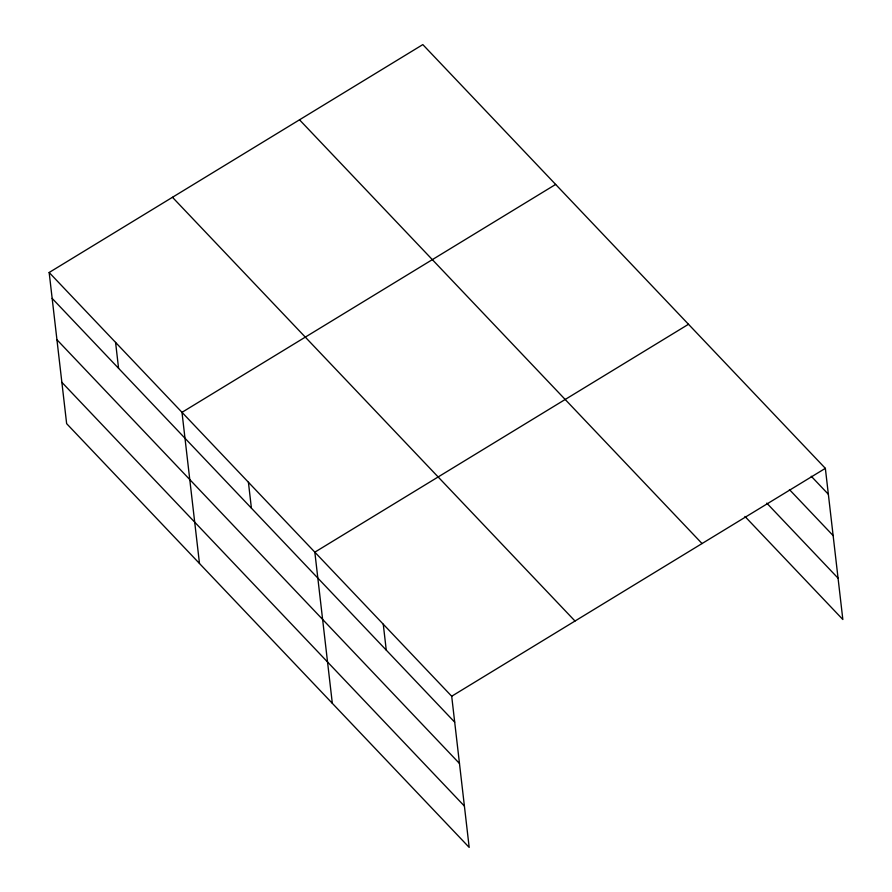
<?xml version="1.0" encoding="UTF-8"?>
<svg xmlns="http://www.w3.org/2000/svg" width="892" height="892" viewBox="0 0 892 892"><rect width="100%" height="100%" fill="white"/><g stroke="black" fill="none" stroke-linecap="round" stroke-linejoin="round"><path stroke-width="1.34" d="M49.16 272.495L451.698 696.239L469.181 847.4L66.644 423.655L49.16 272.495L422.819 44.6L825.356 468.345L842.84 619.505L744.943 516.446M555.649 184.432L181.99 412.338L199.485 563.488M688.49 324.275L314.831 552.17L332.326 703.331M451.698 696.239L825.356 468.345M811.241 476.25L828.345 494.257M789.409 489.563L833.128 535.59M766.774 503.133L838.056 578.172M299.511 119.807L702.049 543.551M172.468 197.288L575.006 621.033M52.16 298.407L454.686 722.152M56.943 339.74L459.469 763.485M61.871 382.322L464.397 806.067M383.259 624.21L386.258 650.123M248.411 482.249L251.41 508.161M115.581 342.417L118.58 368.329"/></g></svg>
